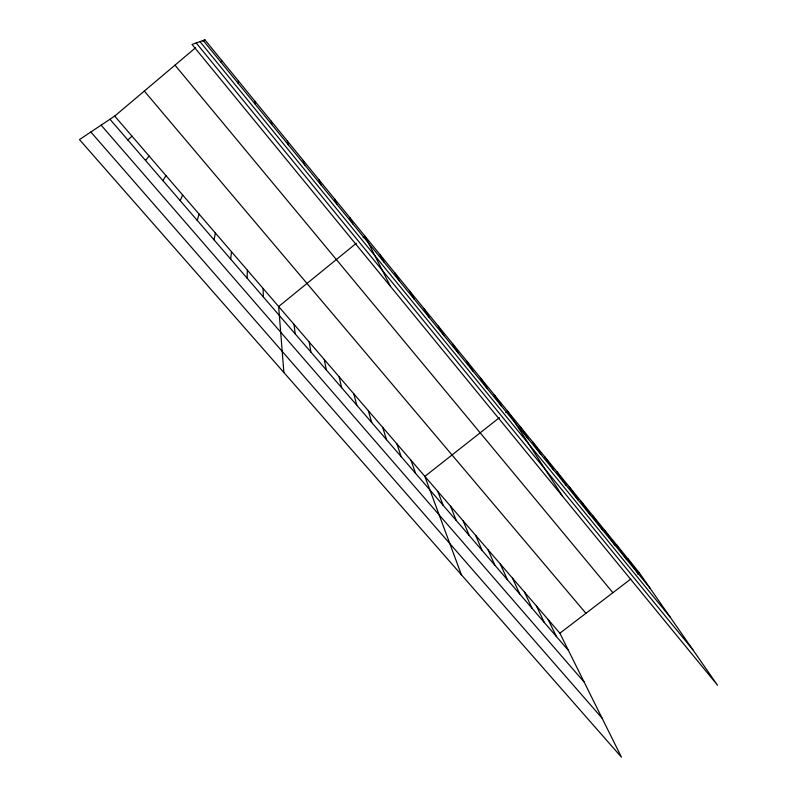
<?xml version="1.0" encoding="UTF-8"?>
<svg xmlns="http://www.w3.org/2000/svg" width="797" height="797" viewBox="0 0 797 797"><rect width="100%" height="100%" fill="white"/><g stroke="black" fill="none" stroke-linecap="round" stroke-linejoin="round"><path stroke-width="1.2" d="M254.93 103.879L254.96 101.229M247.1 278.153L247.379 270.193M230.672 259.125L231.469 251.713M214.054 239.867L215.369 233.013M237.895 83.008L238.482 81.015M197.228 220.37L199.091 214.104M180.202 200.645L182.613 194.956M162.967 180.67L165.935 175.589M145.512 160.456L149.069 155.993M220.649 61.867L221.805 60.562M127.839 139.983L131.993 136.157M114.708 116.083L559.873 633.197L621.441 757.15L79.471 139.595L114.708 116.083L195.554 47.77M203.056 41.434L204.929 39.85L639.204 572.605L717.529 685.241L192.037 44.423L204.929 39.85M356.389 243.224L278.651 306.526L283.871 372.498M363.083 237.775L364.996 236.211L390.47 286.402M499.38 417.688L424.871 476.377L461.393 574.786M505.796 412.637L507.629 411.192L562.572 496.272M559.873 633.197L630.736 579.07M637.321 574.039L639.204 572.605M90.848 132.003L602.074 718.157M101.129 125.149L584.161 682.093M109.956 119.251L568.46 650.482M144.307 91.067L585.925 613.301M174.981 65.145L612.903 592.699M196.201 42.948L692.862 649.774M203.195 40.468L650.113 588.286M199.967 41.613L670.068 616.988M627.827 558.647L638.457 574.009M616.33 544.55L626.691 559.584M604.724 530.314L614.806 545.009M593.008 515.938L602.791 530.284M581.172 501.413L590.667 515.42M569.217 486.748L578.413 500.396M557.153 471.944L566.029 485.224M544.959 456.98L553.516 469.891M532.635 441.877L540.884 454.4M520.202 426.614L528.112 438.739M494.07 394.555L501.273 405.852M480.362 377.738L487.186 388.577M466.494 360.732L472.94 371.113M452.477 343.537L458.534 353.45M438.31 326.152L443.949 335.587M423.974 308.569L429.204 317.505M409.479 290.785L414.291 299.224M394.824 272.803L399.197 280.723M379.99 254.612L383.925 262.004M548.187 619.628L556.485 636.614M536.401 605.929L544.391 622.606M349.823 217.601L352.832 223.887M524.486 592.091L532.187 608.46M512.461 578.124L519.853 594.163M500.317 564.017L507.39 579.728M334.471 198.772L337.001 204.49M488.053 549.771L494.807 565.153M475.67 535.385L482.095 550.418M463.157 520.859L469.254 535.544M450.524 506.185L456.273 520.511M318.939 179.724L320.982 184.854M437.762 491.36L443.162 505.318M410.963 460.228L415.616 473.398M303.229 160.446L304.773 164.979M396.906 443.899L401.16 456.651M382.69 427.381L386.535 439.715M368.324 410.694L371.751 422.579M353.788 393.808L356.797 405.245M287.328 140.939L288.355 144.865M339.104 376.742L341.664 387.721M324.24 359.487L326.362 369.987M309.216 342.033L310.88 352.045M271.249 121.204L271.747 124.501M294.023 324.379L295.209 333.893M263.1 288.464L263.329 296.952"/></g></svg>
